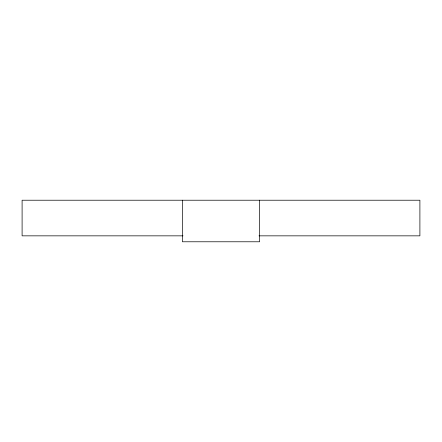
<?xml version="1.0" encoding="UTF-8"?>
<svg xmlns="http://www.w3.org/2000/svg" width="442" height="442" viewBox="0 0 442 442"><rect width="100%" height="100%" fill="white"/><g stroke="black" fill="none" stroke-linecap="round" stroke-linejoin="round"><path stroke-width="0.66" d="M183.016 235.846L22.1 235.846L22.1 200.22L419.9 200.22L419.9 235.846L258.984 235.846M259.592 200.22L259.592 241.78L182.408 241.78L182.408 200.22"/></g></svg>
